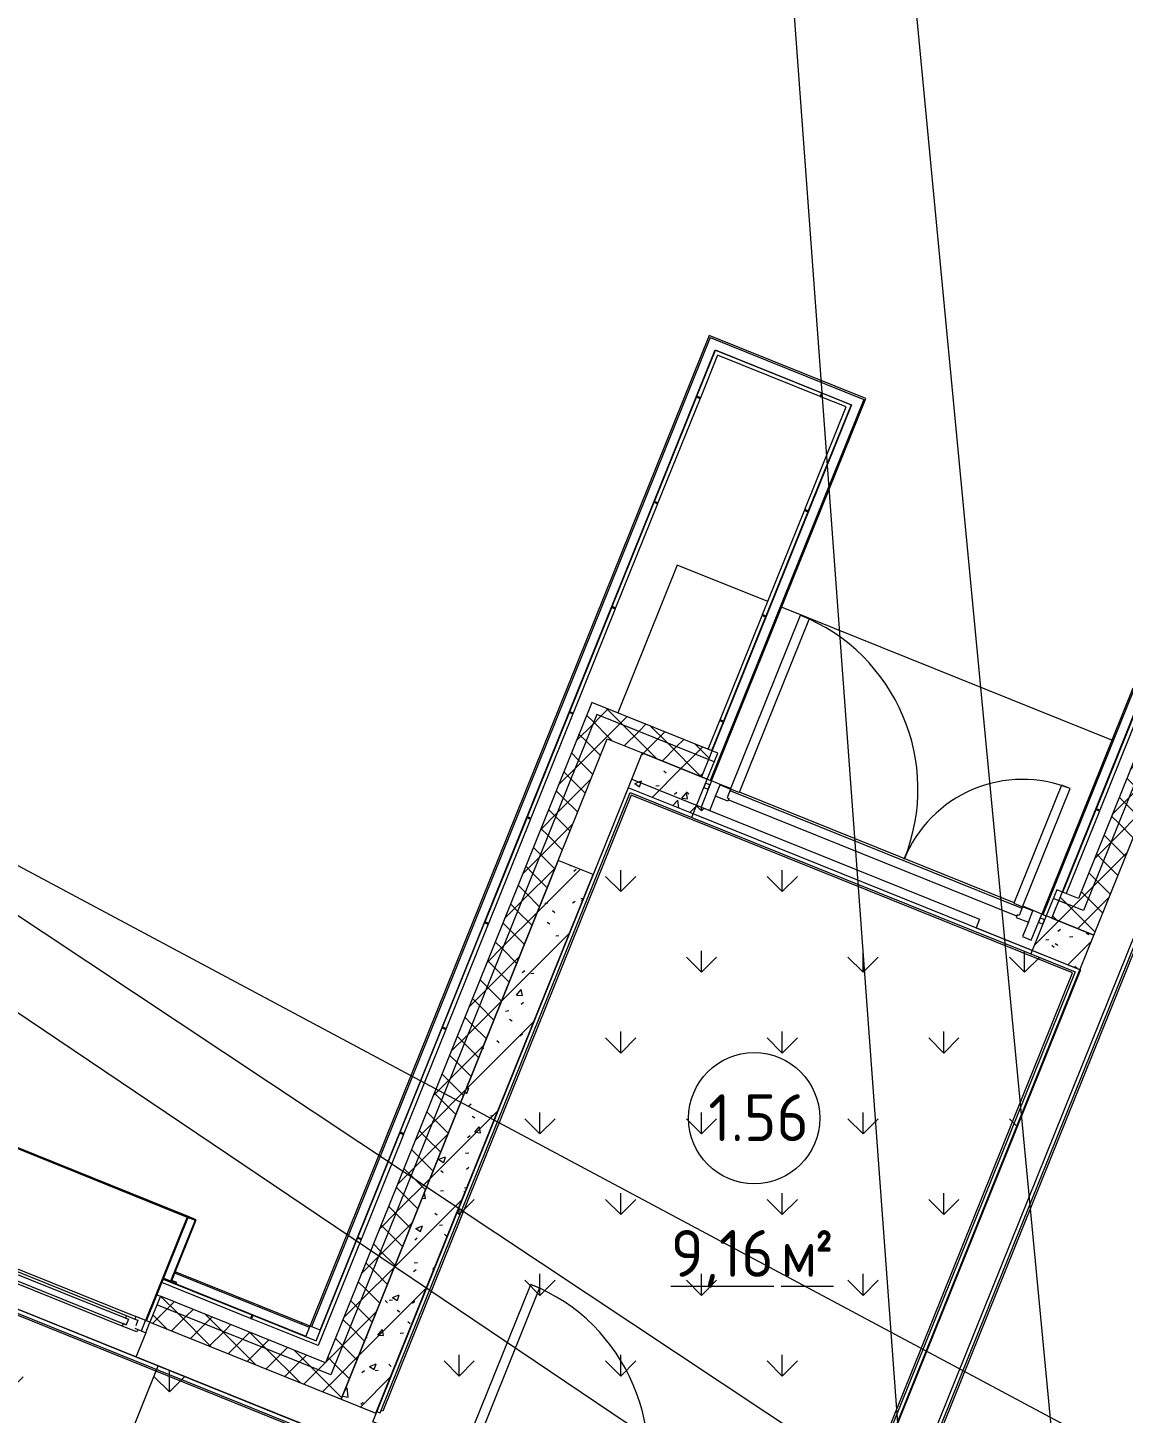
# Model space of a CAD drawing. Header units: millimetres. Extents: x -584918 to 2941280, y 3000189 to 4229862.
# Drawn here: x 178209 to 184056, y 3675039 to 3682435 of the extents above; entities that cross this region are included whole.
import ezdxf

# ---------------------------------------------------------------- set-up
doc = ezdxf.new("R2010")
doc.units = ezdxf.units.MM
for name, color, linetype, lineweight in [('_ Окна', 7, 'Continuous', 0), ('Витраж', 7, 'Continuous', 0), ('Двери', 7, 'Continuous', 0), ('Линии', 7, 'Continuous', 0), ('Марки помещений', 7, 'Continuous', 0), ('Обобщенные модели', 7, 'Continuous', 0), ('Окна', 7, 'Continuous', 0), ('Панели витража', 7, 'Continuous', 0), ('Перекрытие', 7, 'Continuous', 0), ('Стены', 7, 'Continuous', 0), ('Стены внутренние', 7, 'Continuous', 0), ('Стены наружные', 7, 'Continuous', 0), ('Стены несущие', 7, 'Continuous', 0), ('Стены отделка', 7, 'Continuous', 0), ('Стены перегородки', 7, 'Continuous', 0), ('Стены штриховка', 7, 'Continuous', 0), ('экспертиза ДУ', 1, 'Continuous', 0), ('экспертиза ДУ пояснения', 6, 'Continuous', 0), ('экспертиза условные обозначения', 1, 'Continuous', 0)]:
    doc.layers.add(name, color=color, linetype=linetype, lineweight=lineweight)
doc.styles.add('GOST Common_2', font='', dxfattribs={"height": 500})
doc.styles.add('GOST Common_3', font='', dxfattribs={"width": 0.9, "height": 500})
doc.styles.get('GOST Common_2').set_extended_font_data('GOST Common')
doc.styles.get('GOST Common_3').set_extended_font_data('GOST Common')
pattern_1 = [(45, (192051.36, 3643581.32), (-141.4214, 141.4214), [])]
pattern_2 = [(50, (192051.36, 3643581.32), (364.368, -31.8783), [38.1, -419.1]), (355, (192051.36, 3643581.3), (-70.486, 382.1133), [30.48, -335.28]), (100.451, (192081.73, 3643578.66), (293.885, 350.2334), [32.38, -356.18]), (46.184, (192051.36, 3643682.9), (542.1585, -84.086), [57.15, -628.65]), (96.636, (192096.54, 3643675.9), (474.805, 494.8554), [48.57, -534.27]), (351.184, (192051.36, 3643682.9), (474.81, 494.85), [45.72, -502.92]), (21, (192102.16, 3643657.52), (303.2285, -204.5305), [38.1, -419.1]), (326, (192102.16, 3643657.5), (123.604, 368.376), [30.48, -335.28]), (71.451, (192127.43, 3643640.47), (426.834, 163.8427), [32.38, -356.18]), (37.5, (192051.36, 3643581.32), (6.17665, 169.11015), [16.764, -314.452, 16.764, -323.596, -336.55]), (37.5, (192051.36, 3643581.32), (6.17665, 169.11015), [-671.576, 16.764, -319.786]), (7.5, (192051.36, 3643581.32), (133.6389, 200.3615), [16.764, -177.292, 16.764, -306.832, -128.27]), (7.5, (192051.36, 3643581.32), (133.6389, 200.3615), [-517.652, 16.764, -111.506]), (327.5, (191938.08, 3643581.32), (271.1818, -11.45836), [16.764, -110.236, 16.764, -379.476, -525.78]), (327.5, (191938.08, 3643581.32), (271.1818, -11.45836), [-523.24, 16.764, -509.016]), (317.5, (191887.28, 3643581.32), (296.2585, 50.8528), [16.764, -148.336, 16.764, -246.38, -373.38]), (317.5, (191887.28, 3643581.32), (296.2585, 50.8528), [-428.244, 16.764, -356.616])]
pattern_3 = [(45, (192051.36, 3643581.32), (-70.71068, 70.71068), []), (135, (192051.36, 3643581.32), (-70.71068, -70.71068), [])]

# ---------------------------------------------------------------- blocks, each defined once
blk = doc.blocks.new('Окно_ПВХ_1Створка_1Фрамуга-верх - ОП_2100_h_х1150_1ст1фр-7962691-АР Этаж 01')
at = {"layer": '_ Окна'}
for p, q in [((-519, 100), (-600, 100)), ((-600, 100), (-600, 40)), ((-575, 40), (-575, 100)), ((-537, 54), (-537, 86)), ((-537, 86), (-519, 86)), ((-519, 86), (-519, 100)), ((-470, 86), (-519, 86)), ((-470, 86), (-470, 72)), ((470, 86), (470, 72)), ((470, 86), (519, 86)), ((519, 100), (519, 86)), ((600, 100), (519, 100)), ((519, 86), (537, 86)), ((537, 86), (537, 54)), ((575, 40), (575, 100)), ((600, 40), (600, 100)), ((-600, 40), (-537, 40)), ((-555, 26), (-555, 40)), ((-470, 26), (-555, 26)), ((-488, 72), (-488, 40)), ((-470, 72), (-488, 72)), ((-488, 72), (488, 72)), ((-488, 40), (-470, 40)), ((-488, 40), (488, 40)), ((-470, 40), (-470, 26)), ((470, 72), (488, 72)), ((470, 40), (470, 26)), ((488, 40), (470, 40)), ((555, 26), (470, 26)), ((488, 72), (488, 40)), ((537, 40), (600, 40)), ((555, 40), (555, 26))]:
    blk.add_line(p, q, dxfattribs=at)
at = {"layer": 'Окна'}
for p, q in [((-519, 100), (519, 100)), ((-470, 86), (470, 86)), ((-513.5, -34), (-513.5, 26)), ((-493.5, 26), (-493.5, -34)), ((470, 26), (-470, 26)), ((-493.5, -34), (-513.5, -34))]:
    blk.add_line(p, q, dxfattribs=at)
blk = doc.blocks.new('Откос с зашивкой _верх_низ_ - Откос-7924463-АР Этаж 01')
at = {"layer": 'Обобщенные модели'}
for p, q in [((-580, 300), (-580, -300)), ((-575, -300), (-575, 300)), ((575, 300), (575, -300)), ((580, -300), (580, 300)), ((-620, 55), (-655, 55)), ((-655, 55), (-655, 50)), ((-655, 50), (-625, 50)), ((-625, 50), (-625, -300)), ((-620, -295), (-620, 55)), ((-620, 55), (-580, 55)), ((580, 55), (620, 55)), ((655, 55), (620, 55)), ((620, 55), (620, -295)), ((625, -300), (625, 50)), ((625, 50), (655, 50)), ((655, 50), (655, 55)), ((-575, -295), (-620, -295)), ((-575, -300), (-575, -295)), ((575, -295), (-575, -295)), ((620, -295), (575, -295)), ((575, -295), (575, -300)), ((-625, -300), (-575, -300)), ((-580, -300), (-575, -300)), ((-575, -300), (575, -300)), ((575, -300), (-575, -300)), ((575, -300), (580, -300)), ((575, -300), (625, -300))]:
    blk.add_line(p, q, dxfattribs=at)
blk = doc.blocks.new('Системная панель - Глухая панель_25 мм-V236-АР Этаж 01')
at = {"layer": 'Панели витража'}
h = blk.add_hatch(dxfattribs=at)
h.set_pattern_fill('FP_51', color=256, style=0, pattern_type=2)
h.set_pattern_definition([(336.949, (-20561.28, 28463.47), (58.73255, 138.0235), [])])
h.paths.add_polyline_path([(-12.5, 12.5), (-12.5, -12.5), (12.5, -11.6), (12.5, 12.5), (-6.6, 12.5)])
at = {"layer": 'Панели витража', "lineweight": 18}
for p, q in [((12.5, 12.5), (-12.5, 12.5)), ((-12.5, 12.5), (-12.5, -12.5)), ((12.5, -12.5), (12.5, 12.5)), ((-12.5, -12.5), (12.5, -12.5))]:
    blk.add_line(p, q, dxfattribs=at)
blk = doc.blocks.new('ASVP_ДверьАлюминиеваяВитражная_2 полотна - Остекленная Наружная Желтая-7859659-АР Этаж 01')
at = {"layer": 'Двери', "lineweight": 18}
for p, q in [((-900, 32.5), (-900, -32.5)), ((-830, 32.5), (-900, 32.5)), ((-840, -32.5), (-840, 17.5)), ((-840, 17.5), (-830, 17.5)), ((-830, 17.5), (-830, 32.5)), ((830, 32.5), (900, 32.5)), ((830, 17.5), (830, 32.5)), ((840, 17.5), (830, 17.5)), ((840, -32.5), (840, 17.5)), ((900, 32.5), (900, -32.5)), ((-900, -32.5), (-840, -32.5)), ((-790, -32.5), (-840, -32.5)), ((-840, -32.5), (-840, -712.5)), ((-790, -712.5), (-790, -32.5)), ((790, -1032.5), (790, -32.5)), ((790, -32.5), (840, -32.5)), ((840, -32.5), (840, -1032.5)), ((900, -32.5), (840, -32.5)), ((-840, -712.5), (-790, -712.5)), ((840, -1032.5), (790, -1032.5))]:
    blk.add_line(p, q, dxfattribs=at)
at = {"layer": 'Двери'}
for centre, radius, start, end in [((-840, -32.5), 680, 270, 0), ((840, -32.5), 1000, 180, 270)]:
    blk.add_arc(centre, radius, start, end, dxfattribs=at)
blk = doc.blocks.new('Системная панель - Глухая панель_25 мм-V237-АР Этаж 01')
at = {"layer": 'Панели витража'}
h = blk.add_hatch(dxfattribs=at)
h.set_pattern_fill('FP_52', color=256, style=0, pattern_type=2)
h.set_pattern_definition([(336.949, (-22486.28, 28463.47), (58.73255, 138.0235), [])])
h.paths.add_polyline_path([(-12.5, 12.5), (-12.5, -12.5), (12.5, -12.5), (12.5, 12.5), (-6.6, 12.5)])
at = {"layer": 'Панели витража', "lineweight": 18}
for p, q in [((12.5, 12.5), (-12.5, 12.5)), ((-12.5, 12.5), (-12.5, -12.5)), ((12.5, -12.5), (12.5, 12.5)), ((-12.5, -12.5), (12.5, -12.5))]:
    blk.add_line(p, q, dxfattribs=at)
blk = doc.blocks.new('Прямоугольный импост - Порожек 10х50-7859469-АР Этаж 01')
at = {"layer": 'Витраж'}
for p, q in [((-10094.5, 34782.6), (-8536.3, 34154.7)), ((-8564.2, 34112.1), (-10103.9, 34732.5))]:
    blk.add_line(p, q, dxfattribs=at)
blk = doc.blocks.new('Прямоугольный импост - 50х150_RAL 090 90 60-7859657-АР Этаж 01')
at = {"layer": 'Витраж', "lineweight": 18}
for p, q in [((-25, 35), (25, 35)), ((-25, -115), (-25, 35)), ((25, 35), (25, 32.5)), ((25, -32.5), (25, -115)), ((25, -115), (-25, -115))]:
    blk.add_line(p, q, dxfattribs=at)
blk = doc.blocks.new('Прямоугольный импост - 50х150_RAL 090 90 60-V238-АР Этаж 01')
at = {"layer": 'Витраж', "lineweight": 18}
for p, q in [((-25, 35), (25, 35)), ((-25, 32.5), (-25, 35)), ((25, 35), (25, -115)), ((-25, -115), (-25, -32.5)), ((25, -115), (-25, -115))]:
    blk.add_line(p, q, dxfattribs=at)
blk = doc.blocks.new('Прямоугольный импост - 5х20 мм  _зазор керамогранита цоколя_-7684918-АР Этаж 01')
at = {"layer": 'Витраж'}
for p, q in [((-2.5, -10), (-2.5, 10)), ((-2.5, 10), (2.5, 10)), ((2.5, 10), (2.5, -10)), ((2.5, -10), (-2.5, -10))]:
    blk.add_line(p, q, dxfattribs=at)
blk = doc.blocks.new('ASVP_Марка_Помещение_ДваЗначения - Номер Площадь-685795-АР Этаж 01')
at = {"layer": 'Марки помещений'}
blk.add_circle((0, 0), 3.5, dxfattribs=at)

msp = doc.modelspace()

# ---------------------------------------------------------------- hatches: boundary and pattern name
at = {"layer": 'Стены наружные'}
h = msp.add_hatch(dxfattribs=at)
h.set_pattern_fill('FP_57', color=256, style=0, pattern_type=2)
h.set_pattern_definition(pattern_3)
h.paths.add_polyline_path([(179826.325, 3675244.171), (179845.014, 3675290.547), (178917.495, 3675664.324), (178898.806, 3675617.948), (179803.996, 3675253.17)])
h.paths.add_polyline_path([(177785.784, 3676066.479), (177804.472, 3676112.855), (175810.307, 3676916.474), (175791.618, 3676870.098), (177748.406, 3676081.542)])
h.paths.add_polyline_path([(173519.197, 3677785.85), (173537.885, 3677832.226), (171497.344, 3678654.534), (171478.655, 3678608.158), (173481.819, 3677800.913)])
h.paths.add_polyline_path([(169809.121, 3679280.955), (169827.81, 3679327.331), (169085.795, 3679626.352), (169067.106, 3679579.976), (169790.294, 3679288.542)])
h = msp.add_hatch(dxfattribs=at)
h.set_pattern_fill('FP_57', color=256, style=0, pattern_type=2)
h.set_pattern_definition(pattern_3)
h.paths.add_polyline_path([(179881.699, 3675114.042), (179918.68, 3675206.954), (178898.806, 3675617.948), (178861.429, 3675525.196), (179722.997, 3675177.997)])
h.paths.add_polyline_path([(177748.406, 3675973.727), (177785.784, 3676066.479), (175791.618, 3676870.098), (175754.24, 3676777.346), (177725.979, 3675982.765)])
h.paths.add_polyline_path([(173481.819, 3677693.098), (173519.197, 3677785.85), (171478.655, 3678608.158), (171441.277, 3678515.406), (173407.064, 3677723.224)])
h.paths.add_polyline_path([(169771.743, 3679188.203), (169809.121, 3679280.955), (169159.858, 3679542.599), (169122.48, 3679449.847), (169768.308, 3679189.588)])
h = msp.add_hatch(dxfattribs=at)
h.set_pattern_fill('FP_57', color=256, style=0, pattern_type=2)
h.set_pattern_definition(pattern_3)
h.paths.add_polyline_path([(179845.014, 3675290.547), (181265.364, 3678815.119), (181218.988, 3678833.808), (179798.638, 3675309.236)])
h = msp.add_hatch(dxfattribs=at)
h.set_pattern_fill('FP_57', color=256, style=0, pattern_type=2)
h.set_pattern_definition(pattern_3)
h.paths.add_polyline_path([(179919.077, 3675206.794), (181339.427, 3678731.366), (181246.675, 3678768.743), (179826.325, 3675244.171), (179918.68, 3675206.954)])
h = msp.add_hatch(dxfattribs=at)
h.set_pattern_fill('FP_57', color=256, style=0, pattern_type=2)
h.set_pattern_definition(pattern_3)
h.paths.add_polyline_path([(183843.728, 3677722.17), (183862.417, 3677768.546), (183730.709, 3677821.622), (183712.02, 3677775.246), (183821.399, 3677731.168)])
h.paths.add_polyline_path([(181842.142, 3678528.779), (181860.831, 3678575.155), (181265.364, 3678815.119), (181246.675, 3678768.743), (181804.764, 3678543.842)])
h = msp.add_hatch(dxfattribs=at)
h.set_pattern_fill('FP_57', color=256, style=0, pattern_type=2)
h.set_pattern_definition(pattern_3)
h.paths.add_polyline_path([(183899.102, 3677592.04), (183936.48, 3677684.792), (183712.02, 3677775.246), (183674.642, 3677682.494), (183805.796, 3677629.641)])
h.paths.add_polyline_path([(181804.764, 3678436.027), (181842.142, 3678528.779), (181339.427, 3678731.366), (181302.049, 3678638.614), (181785.05, 3678443.972)])
h = msp.add_hatch(dxfattribs=at)
h.set_pattern_fill('FP_57', color=256, style=0, pattern_type=2)
h.set_pattern_definition(pattern_3)
h.paths.add_polyline_path([(183862.417, 3677768.546), (184236.193, 3678696.065), (184189.817, 3678714.753), (183816.041, 3677787.234)])
h = msp.add_hatch(dxfattribs=at)
h.set_pattern_fill('FP_57', color=256, style=0, pattern_type=2)
h.set_pattern_definition(pattern_3)
h.paths.add_polyline_path([(183936.48, 3677684.792), (184310.256, 3678612.311), (184217.504, 3678649.689), (183843.728, 3677722.17), (183911.574, 3677694.829)])
h = msp.add_hatch(dxfattribs=at)
h.set_pattern_fill('FP_1', color=256, style=0, pattern_type=2)
h.set_pattern_definition(pattern_1)
h.paths.add_polyline_path([(183824.347, 3677406.536), (183899.102, 3677592.04), (183644.034, 3677694.829), (183569.279, 3677509.325), (183805.796, 3677414.012)])
h.paths.add_polyline_path([(181760.617, 3678238.189), (181835.373, 3678423.692), (181487.553, 3678563.859), (181412.798, 3678378.355), (181509.672, 3678339.316)])
h = msp.add_hatch(dxfattribs=at)
h.set_pattern_fill('FP_2', color=256, style=0, pattern_type=2)
h.set_pattern_definition(pattern_2)
h.paths.add_polyline_path([(183824.347, 3677406.536), (183899.102, 3677592.04), (183644.034, 3677694.829), (183569.279, 3677509.325), (183805.796, 3677414.012)])
h.paths.add_polyline_path([(181760.617, 3678238.189), (181835.373, 3678423.692), (181487.553, 3678563.859), (181412.798, 3678378.355), (181509.672, 3678339.316)])
h = msp.add_hatch(dxfattribs=at)
h.set_pattern_fill('FP_1', color=256, style=0, pattern_type=2)
h.set_pattern_definition(pattern_1)
h.paths.add_polyline_path([(180067.203, 3675039.287), (181225.91, 3677914.595), (181040.406, 3677989.351), (179881.699, 3675114.042), (179918.68, 3675099.139)])
h = msp.add_hatch(dxfattribs=at)
h.set_pattern_fill('FP_2', color=256, style=0, pattern_type=2)
h.set_pattern_definition(pattern_2)
h.paths.add_polyline_path([(180067.203, 3675039.287), (181225.91, 3677914.595), (181040.406, 3677989.351), (179881.699, 3675114.042), (179918.68, 3675099.139)])
h = msp.add_hatch(dxfattribs=at)
h.set_pattern_fill('FP_6', color=256, style=0, pattern_type=2)
h.set_pattern_definition([(45, (192051.36, 3643581.3), (-235.7317, 235.7317), []), (45, (192208.5, 3643581.3), (-235.7317, 235.7317), [])])
h.paths.add_polyline_path([(179712.586, 3675497.01), (179715.577, 3675504.431), (178996.749, 3675794.107), (178993.759, 3675786.687), (179701.594, 3675501.44)])
at = {"layer": 'экспертиза условные обозначения'}
h = msp.add_hatch(dxfattribs=at)
h.set_pattern_fill('GRASS', color=4, scale=24)
h.set_pattern_definition([(90, (131802.37, 3455831.77), (-431.0523, 431.0523), [114.3, -747.8046]), (45, (131802.4, 3455831.8), (-431.0523, 431.0523), [114.3, -495.3]), (135, (131802.4, 3455831.8), (-431.0523, -431.0523), [114.3, -495.3])])
h.paths.add_polyline_path([(168562.531, 3677520.054), (176446.442, 3674342.955), (175848.4, 3672858.925), (167964.489, 3676036.023)])
h.paths.add_polyline_path([(181433.586, 3678424.731), (183288.624, 3677677.178), (183269.935, 3677630.802), (183826.446, 3677406.536), (182480.852, 3674067.468), (180050.614, 3674992.911)])
h = msp.add_hatch(dxfattribs=at)
h.set_pattern_fill('GRASS', color=6, scale=24)
h.set_pattern_definition([(90, (167757.9, 3538078.35), (-431.0523, 431.0523), [114.3, -747.8046]), (45, (167757.9, 3538078.35), (-431.0523, 431.0523), [114.3, -495.3]), (135, (167757.9, 3538078.35), (-431.0523, -431.0523), [114.3, -495.3])])
edge = h.paths.add_edge_path()
edge.add_line((171228.802, 3674504.925), (175959.148, 3672598.666))
edge.add_line((175959.148, 3672598.666), (177304.743, 3675937.734))
edge.add_line((177304.743, 3675937.734), (185745.165, 3672536.37))
edge.add_line((185745.165, 3672536.37), (184399.57, 3669197.302))
edge.add_line((184399.57, 3669197.302), (187667.42, 3667880.407))
edge.add_line((187667.42, 3667880.407), (189454.548, 3667160.221))
edge.add_line((189454.548, 3667160.221), (188744.373, 3665397.935))
edge.add_line((188744.373, 3665397.935), (185826.825, 3666573.664))
edge.add_arc((185436.338, 3665596.839), 1051.983, 68.2109102, 179.8403907)
edge.add_line((184384.359, 3665599.769), (184284.359, 3663730.649))
edge.add_line((184284.359, 3663730.649), (181334.359, 3663730.649))
edge.add_line((181334.359, 3663730.649), (181334.359, 3668384.06))
edge.add_line((181334.359, 3668384.06), (172880.972, 3671790.649))
edge.add_line((172880.972, 3671790.649), (170534.359, 3671790.649))
edge.add_line((170534.359, 3671790.649), (170534.359, 3672781.679))
edge.add_line((170534.359, 3672781.679), (171228.802, 3674504.925))

# ---------------------------------------------------------------- linework, layer by layer
at = {"layer": 'Линии'}
msp.add_line((177821.789, 3672601.905), (178905.74, 3675291.71), dxfattribs=at)
at = {"layer": 'Перекрытие'}
for p, q in [((181675.825, 3679566.133), (181358.116, 3678777.742)), ((182158.135, 3679371.769), (181675.825, 3679566.133)), ((182178.541, 3679363.546), (182176.686, 3679364.293)), ((183994.623, 3678631.692), (182232.337, 3679341.867)), ((184050.274, 3678609.265), (184048.419, 3678610.013)), ((181960.588, 3678373.233), (181904.936, 3678395.659)), ((183472.443, 3677763.977), (182006.964, 3678354.544)), ((183569.279, 3677509.325), (181760.617, 3678238.189)), ((183574.47, 3677722.862), (183518.819, 3677745.288))]:
    msp.add_line(p, q, dxfattribs=at)
at = {"layer": 'Стены'}
for p, q in [((181780.275, 3680467.418), (181879.326, 3680713.211)), ((181890.401, 3680687.185), (181798.826, 3680459.942)), ((181879.326, 3680713.211), (182445.112, 3680485.207)), ((182437.637, 3680466.657), (181890.401, 3680687.185)), ((181554.14, 3679906.269), (181778.406, 3680462.78)), ((181778.406, 3680462.78), (181796.957, 3680455.305)), ((181780.275, 3680467.418), (181798.826, 3680459.942)), ((182445.112, 3680485.207), (182437.637, 3680466.657)), ((182449.75, 3680483.338), (182442.274, 3680464.788)), ((182576.765, 3680410.59), (182442.274, 3680464.788)), ((182449.75, 3680483.338), (182602.791, 3680421.665)), ((181796.957, 3680455.305), (181572.691, 3679898.794)), ((182356.237, 3679863.354), (182576.765, 3680410.59)), ((182602.791, 3680421.665), (182374.787, 3679855.879)), ((181328.006, 3679345.12), (181552.272, 3679901.631)), ((181570.822, 3679894.156), (181346.556, 3679337.645)), ((181552.272, 3679901.631), (181570.822, 3679894.156)), ((181554.14, 3679906.269), (181572.691, 3679898.794)), ((182130.102, 3679302.205), (182354.368, 3679858.716)), ((182372.918, 3679851.241), (182148.652, 3679294.73)), ((182372.918, 3679851.241), (182354.368, 3679858.716)), ((182374.787, 3679855.879), (182356.237, 3679863.354)), ((181101.871, 3678783.971), (181326.137, 3679340.483)), ((181344.687, 3679333.007), (181120.422, 3678776.496)), ((181326.137, 3679340.483), (181344.687, 3679333.007)), ((181328.006, 3679345.12), (181346.556, 3679337.645)), ((181903.967, 3678741.056), (182128.233, 3679297.568)), ((182146.784, 3679290.092), (181922.518, 3678733.581)), ((182146.784, 3679290.092), (182128.233, 3679297.568)), ((182148.652, 3679294.73), (182130.102, 3679302.205)), ((180875.737, 3678222.822), (181100.002, 3678779.334)), ((181118.553, 3678771.858), (180894.287, 3678215.347)), ((181100.002, 3678779.334), (181118.553, 3678771.858)), ((181101.871, 3678783.971), (181120.422, 3678776.496)), ((183911.977, 3678266.083), (184139.98, 3678831.87)), ((184151.055, 3678805.844), (183930.527, 3678258.608)), ((181840.425, 3678583.378), (181902.099, 3678736.419)), ((181920.649, 3678728.943), (181858.976, 3678575.902)), ((181920.649, 3678728.943), (181902.099, 3678736.419)), ((181922.518, 3678733.581), (181903.967, 3678741.056)), ((183732.564, 3677820.874), (183910.108, 3678261.446)), ((183928.658, 3678253.97), (183751.114, 3677813.399)), ((183928.658, 3678253.97), (183910.108, 3678261.446)), ((183930.527, 3678258.608), (183911.977, 3678266.083)), ((180649.602, 3677661.673), (180873.868, 3678218.185)), ((180892.418, 3678210.709), (180668.152, 3677654.198)), ((180873.868, 3678218.185), (180892.418, 3678210.709)), ((180875.737, 3678222.822), (180894.287, 3678215.347)), ((180423.467, 3677100.524), (180647.733, 3677657.036)), ((180647.733, 3677657.036), (180666.283, 3677649.56)), ((180649.602, 3677661.673), (180668.152, 3677654.198)), ((180666.283, 3677649.56), (180442.018, 3677093.049)), ((180197.333, 3676539.375), (180421.598, 3677095.887)), ((180440.149, 3677088.411), (180215.883, 3676531.9)), ((180421.598, 3677095.887), (180440.149, 3677088.411)), ((180423.467, 3677100.524), (180442.018, 3677093.049)), ((179971.198, 3675978.227), (180195.464, 3676534.738)), ((180214.014, 3676527.262), (179989.748, 3675970.751)), ((180195.464, 3676534.738), (180214.014, 3676527.262)), ((180197.333, 3676539.375), (180215.883, 3676531.9)), ((179748.801, 3675426.353), (179969.329, 3675973.589)), ((179987.879, 3675966.113), (179759.876, 3675400.327)), ((179969.329, 3675973.589), (179987.879, 3675966.113)), ((179971.198, 3675978.227), (179989.748, 3675970.751)), ((179398.133, 3675546.104), (178925.109, 3675736.726)), ((178932.584, 3675755.276), (179405.608, 3675564.654)), ((179405.608, 3675564.654), (179398.133, 3675546.104)), ((179410.246, 3675562.786), (179402.77, 3675544.235)), ((179759.876, 3675400.327), (179402.77, 3675544.235)), ((179410.246, 3675562.786), (179748.801, 3675426.353))]:
    msp.add_line(p, q, dxfattribs=at)
at = {"layer": 'Стены внутренние'}
for p, q in [((181429.41, 3678339.316), (180104.373, 3675051.261)), ((183785.308, 3677389.924), (181429.41, 3678339.316)), ((181753.142, 3678219.638), (183561.804, 3677490.775)), ((184400.239, 3678220.261), (182703.295, 3674009.325)), ((182462.14, 3674106.507), (183785.308, 3677389.924)), ((179981.235, 3674825.957), (177319.255, 3675898.695)), ((178839.002, 3675469.545), (178786.673, 3675339.692)), ((180104.373, 3675051.261), (180095.098, 3675054.999))]:
    msp.add_line(p, q, dxfattribs=at)
at = {"layer": 'Стены наружные'}
for p, q in [((178975.07, 3675740.311), (178933.332, 3675757.131)), ((178898.945, 3675671.799), (178917.495, 3675664.324))]:
    msp.add_line(p, q, dxfattribs=at)
at = {"layer": 'Стены несущие'}
for p, q in [((181487.553, 3678563.859), (181412.798, 3678378.355)), ((181835.373, 3678423.692), (181487.553, 3678563.859)), ((181487.553, 3678563.859), (181835.373, 3678423.692)), ((181760.617, 3678238.189), (181835.373, 3678423.692)), ((181760.617, 3678238.189), (181412.798, 3678378.355)), ((181040.406, 3677989.351), (179881.699, 3675114.042)), ((181225.91, 3677914.595), (181040.406, 3677989.351)), ((180067.203, 3675039.287), (181225.91, 3677914.595)), ((183644.034, 3677694.829), (183569.279, 3677509.325)), ((183899.102, 3677592.04), (183644.034, 3677694.829)), ((183674.642, 3677682.494), (183899.102, 3677592.04)), ((183824.347, 3677406.536), (183899.102, 3677592.04)), ((183824.347, 3677406.536), (183569.279, 3677509.325)), ((179881.699, 3675114.042), (180067.203, 3675039.287))]:
    msp.add_line(p, q, dxfattribs=at)
at = {"layer": 'Стены отделка'}
for p, q in [((181846.101, 3680791.288), (179693.898, 3675450.634)), ((182680.868, 3680454.89), (181846.101, 3680791.288)), ((179769.373, 3675482.752), (181878.218, 3680715.813)), ((181878.218, 3680715.813), (182605.393, 3680422.773)), ((182605.393, 3680422.773), (181804.764, 3678436.027)), ((181858.561, 3678414.348), (182680.868, 3680454.89)), ((184106.756, 3678909.948), (183620.846, 3677704.173)), ((183674.642, 3677682.494), (184138.873, 3678834.473)), ((181835.373, 3678423.692), (181858.561, 3678414.348)), ((180089.491, 3675041.086), (181423.873, 3678352.329)), ((181412.798, 3678378.355), (181225.91, 3677914.595)), ((181423.873, 3678352.329), (181753.142, 3678219.638)), ((184383.627, 3678259.3), (182664.256, 3673992.713)), ((181753.142, 3678219.638), (181760.617, 3678238.189)), ((182690.282, 3674003.788), (184394.702, 3678233.274)), ((183620.846, 3677704.173), (183644.034, 3677694.829)), ((183569.279, 3677509.325), (183561.804, 3677490.775)), ((183561.804, 3677490.775), (183798.321, 3677395.462)), ((183798.321, 3677395.462), (182467.677, 3674093.494)), ((182478.752, 3674067.468), (183824.347, 3677406.536)), ((179992.448, 3674853.783), (177302.643, 3675937.734)), ((177313.718, 3675911.708), (179984.972, 3674835.233)), ((178996.749, 3675794.107), (178975.07, 3675740.311)), ((178975.07, 3675740.311), (179693.898, 3675450.634)), ((179769.373, 3675482.752), (178996.749, 3675794.107)), ((180070.941, 3675048.562), (180089.491, 3675041.086))]:
    msp.add_line(p, q, dxfattribs=at)
at = {"layer": 'Стены перегородки'}
for p, q in [((181218.988, 3678833.808), (179798.638, 3675309.236)), ((181891.439, 3678562.82), (181218.988, 3678833.808)), ((184189.817, 3678714.753), (183816.041, 3677787.234)), ((179881.699, 3675114.042), (181302.049, 3678638.614)), ((181302.049, 3678638.614), (181487.553, 3678563.859)), ((181835.373, 3678423.692), (181891.439, 3678562.82)), ((183899.102, 3677592.04), (184272.878, 3678519.559)), ((183700.101, 3677833.957), (183644.034, 3677694.829)), ((183816.041, 3677787.234), (183700.101, 3677833.957)), ((178917.495, 3675664.324), (178861.429, 3675525.196)), ((179798.638, 3675309.236), (178917.495, 3675664.324)), ((178861.429, 3675525.196), (179881.699, 3675114.042))]:
    msp.add_line(p, q, dxfattribs=at)
at = {"layer": 'Стены штриховка'}
for p, q in [((181850.531, 3680780.878), (179722.997, 3675501.44)), ((181850.531, 3680780.878), (182670.458, 3680450.46)), ((182670.458, 3680450.46), (181851.14, 3678417.338)), ((183628.267, 3677701.183), (184111.185, 3678899.537)), ((181246.675, 3678768.743), (179826.325, 3675244.171)), ((181872.75, 3678516.444), (181246.675, 3678768.743)), ((184217.504, 3678649.689), (183843.728, 3677722.17)), ((183843.728, 3677722.17), (183681.412, 3677787.581)), ((179712.586, 3675497.01), (178993.759, 3675786.687)), ((179826.325, 3675244.171), (178898.806, 3675617.948))]:
    msp.add_line(p, q, dxfattribs=at)
at = {"layer": 'экспертиза ДУ'}
for points in [[(123417.279, 3714058.128), (203228.719, 3660286.242)], [(204276.326, 3660342.549), (123417.279, 3714058.128)]]:
    msp.add_lwpolyline(points, dxfattribs=at)
at = {"layer": 'экспертиза ДУ пояснения'}
for points in [[(183315.141, 3668688.902), (180111.346, 3712322.484)], [(180111.346, 3712322.484), (184263.031, 3668737.188)], [(134518.895, 3701289.819), (188059.209, 3672669.268)]]:
    msp.add_lwpolyline(points, dxfattribs=at)
at = {"layer": 'экспертиза условные обозначения', "color": 4}
msp.add_lwpolyline([(181433.586, 3678424.731), (183288.624, 3677677.178), (183269.935, 3677630.802), (183826.446, 3677406.536), (182480.852, 3674067.468), (180050.614, 3674992.911), (181433.586, 3678424.731)], dxfattribs=at)
at = {"layer": 'экспертиза условные обозначения', "color": 6}
msp.add_lwpolyline([(171228.802, 3674504.925), (175959.148, 3672598.666), (177304.743, 3675937.734), (185745.165, 3672536.37), (184399.57, 3669197.302), (187667.42, 3667880.407), (189454.548, 3667160.221), (188744.373, 3665397.935), (185826.825, 3666573.664, 0.52963745), (184384.359, 3665599.769), (184284.359, 3663730.649), (181334.359, 3663730.649), (181334.359, 3668384.06), (172880.972, 3671790.649), (170534.359, 3671790.649), (170534.359, 3672781.679), (171228.802, 3674504.925)], format="xyb", dxfattribs=at)

# ---------------------------------------------------------------- block references
at = {"layer": 'Витраж', "extrusion": (0, 0, -1)}
for name, p, rotation in [('Прямоугольный импост - 5х20 мм  _зазор керамогранита цоколя_-7684918-АР Этаж 01', (-181788.616, 3680461.361), 111.9486990835425), ('Прямоугольный импост - 5х20 мм  _зазор керамогранита цоколя_-7684918-АР Этаж 01', (-182443.693, 3680474.997), 201.9486990835424), ('Прямоугольный импост - 5х20 мм  _зазор керамогранита цоколя_-7684918-АР Этаж 01', (-181562.481, 3679900.213), 111.9486990835425), ('Прямоугольный импост - 5х20 мм  _зазор керамогранита цоколя_-7684918-АР Этаж 01', (-182364.577, 3679857.297), 291.9486990835424), ('Прямоугольный импост - 5х20 мм  _зазор керамогранита цоколя_-7684918-АР Этаж 01', (-181336.347, 3679339.064), 111.9486990835425), ('Прямоугольный импост - 5х20 мм  _зазор керамогранита цоколя_-7684918-АР Этаж 01', (-182138.443, 3679296.149), 291.9486990835424), ('Прямоугольный импост - 5х20 мм  _зазор керамогранита цоколя_-7684918-АР Этаж 01', (-181110.212, 3678777.915), 111.9486990835425), ('Прямоугольный импост - 5х20 мм  _зазор керамогранита цоколя_-7684918-АР Этаж 01', (-181912.308, 3678735), 291.9486990835424), ('Прямоугольный импост - 50х150_RAL 090 90 60-V238-АР Этаж 01', (-181868.666, 3678372.54), 21.94869908354256), ('Прямоугольный импост - 5х20 мм  _зазор керамогранита цоколя_-7684918-АР Этаж 01', (-183920.317, 3678260.027), 291.9486990835424), ('Прямоугольный импост - 5х20 мм  _зазор керамогранита цоколя_-7684918-АР Этаж 01', (-180884.077, 3678216.766), 111.9486990835425), ('Прямоугольный импост - 5х20 мм  _зазор керамогранита цоколя_-7684918-АР Этаж 01', (-180657.943, 3677655.617), 111.9486990835425), ('Прямоугольный импост - 50х150_RAL 090 90 60-7859657-АР Этаж 01', (-183584.576, 3677681.054), 21.94869908354256), ('Прямоугольный импост - 5х20 мм  _зазор керамогранита цоколя_-7684918-АР Этаж 01', (-180431.808, 3677094.468), 111.9486990835425), ('Прямоугольный импост - 5х20 мм  _зазор керамогранита цоколя_-7684918-АР Этаж 01', (-180205.673, 3676533.319), 111.9486990835425), ('Прямоугольный импост - 5х20 мм  _зазор керамогранита цоколя_-7684918-АР Этаж 01', (-179979.539, 3675972.17), 111.9486990835425), ('Прямоугольный импост - 5х20 мм  _зазор керамогранита цоколя_-7684918-АР Этаж 01', (-179404.189, 3675554.445), 201.9486990835426)]:
    msp.add_blockref(name, p, dxfattribs=dict(at, rotation=rotation))
at = {"layer": 'Витраж'}
msp.add_blockref('Прямоугольный импост - Порожек 10х50-7859469-АР Этаж 01', (192051.361, 3643581.316), dxfattribs=at)
at = {"layer": 'Двери', "rotation": 158.0513009164574}
for p in [(182726.621, 3678026.797), (181287.583, 3674455.85)]:
    msp.add_blockref('ASVP_ДверьАлюминиеваяВитражная_2 полотна - Остекленная Наружная Желтая-7859659-АР Этаж 01', p, dxfattribs=at)
at = {"layer": 'Марки помещений', "xscale": 99.99999999999993, "yscale": 99.99999999999993, "zscale": 99.99999999999993}
msp.add_blockref('ASVP_Марка_Помещение_ДваЗначения - Номер Площадь-685795-АР Этаж 01', (182085.97, 3676614.32), dxfattribs=at)
at = {"layer": 'Обобщенные модели', "rotation": 158.051300916457}
msp.add_blockref('Откос с зашивкой _верх_низ_ - Откос-7924463-АР Этаж 01', (178417.05, 3676027.717), dxfattribs=at)
at = {"layer": 'Окна', "rotation": 338.0513009164579}
msp.add_blockref('Окно_ПВХ_1Створка_1Фрамуга-верх - ОП_2100_h_х1150_1ст1фр-7962691-АР Этаж 01', (178267.54, 3675656.71), dxfattribs=at)
at = {"layer": 'Панели витража', "rotation": 158.0513009164574}
for name, p in [('Системная панель - Глухая панель_25 мм-V237-АР Этаж 01', (181833.884, 3678386.557)), ('Системная панель - Глухая панель_25 мм-V236-АР Этаж 01', (183619.358, 3677667.038))]:
    msp.add_blockref(name, p, dxfattribs=at)

# ---------------------------------------------------------------- texts
at = {"layer": 'Марки помещений', "char_height": 250, "attachment_point": 1}
for s, insert, width, style in [('1.56', (181841.163, 3676742.045), 606.07575, 'GOST Common_2'), ('\\L9,16 ', (181640.926, 3676017.515), 714.30356, 'GOST Common_2'), ('\\L\\fGOST Common|b0|i0|c238|p34|;\\W.9;\\L²', (182408.88, 3676017.515), 165.94931, 'GOST Common_3'), ('\\L\\fGOST Common|b0|i0|c204|p34|;\\W.9;\\Lм', (182230.286, 3676017.515), 216.45562, 'GOST Common_2')]:
    msp.add_mtext(s, dxfattribs=dict(at, insert=insert, width=width, style=style))

doc.saveas('drawing.dxf')
